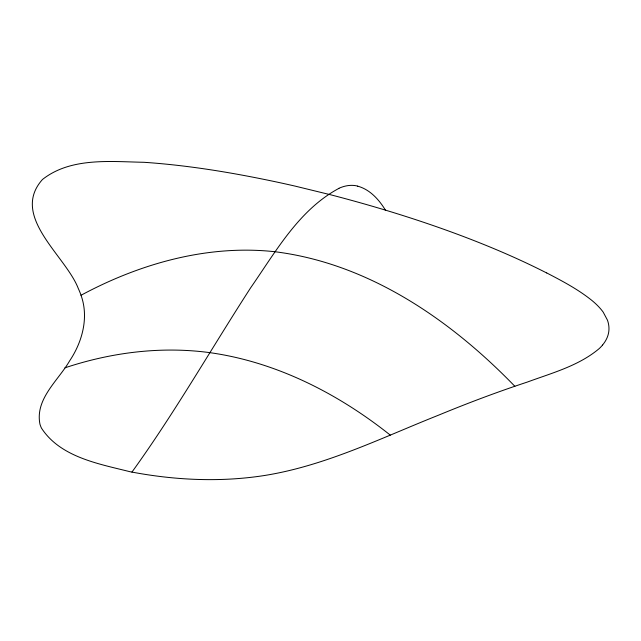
<?xml version="1.0" encoding="UTF-8"?>
<svg xmlns="http://www.w3.org/2000/svg" width="641" height="641" viewBox="0 0 641 641"><rect width="100%" height="100%" fill="white"/><g stroke="black" fill="none" stroke-linecap="round" stroke-linejoin="round"><path stroke-width="0.96" d="M131.942 472.097C174.761 412.78 211.001 349.137 250.679 287.753C275.806 251.617 298.858 209.855 338.961 188.35M81.014 295.269C140.002 263.547 207.772 244.333 275.093 251.753C368.767 263.483 450.559 319.851 514.859 386.307M64.909 367.838C111.358 352.382 161.252 346.068 209.919 352.662C276.447 362.013 338.152 393.654 390.313 435.143M357.686 186.162C369.969 189.48 378.991 199.631 385.425 210.12M546.757 272.954C562.461 281.119 578.286 289.444 592.108 300.621A198.646 63.691 6.6 0 1 603.221 312.183L607.436 320.107A220.087 70.558 6.6 0 1 602.5 345.09M546.685 272.962A623.893 200.032 6.6 0 0 330.964 194.864L295.421 186.186A460.334 147.59 6.6 0 0 279.861 182.701C235.055 173.078 189.72 165.394 143.953 162.293C110.18 161.652 70.734 157.173 42.458 179.496C9.775 216.217 65.582 255.551 78.266 288.434A492.464 157.886 6.6 0 1 80.966 295.124C89.051 317.247 82.368 341.885 69.645 360.843C58.187 380.65 34.934 398.878 39.942 424.142A184.488 59.148 6.6 0 0 41.473 428.124C60.342 457.209 98.698 463.836 129.979 471.712C173.895 480.165 219.31 482.441 263.619 475.638C325.043 466.023 381.275 437.923 438.508 415.192C467.73 403.125 497.32 391.955 527.343 382.06C552.061 372.958 578.751 365.867 599.255 348.552A214.479 68.763 6.6 0 0 602.524 345.09M338.969 188.27A471.568 106.55 -78.9 0 1 357.694 186.114"/></g></svg>
